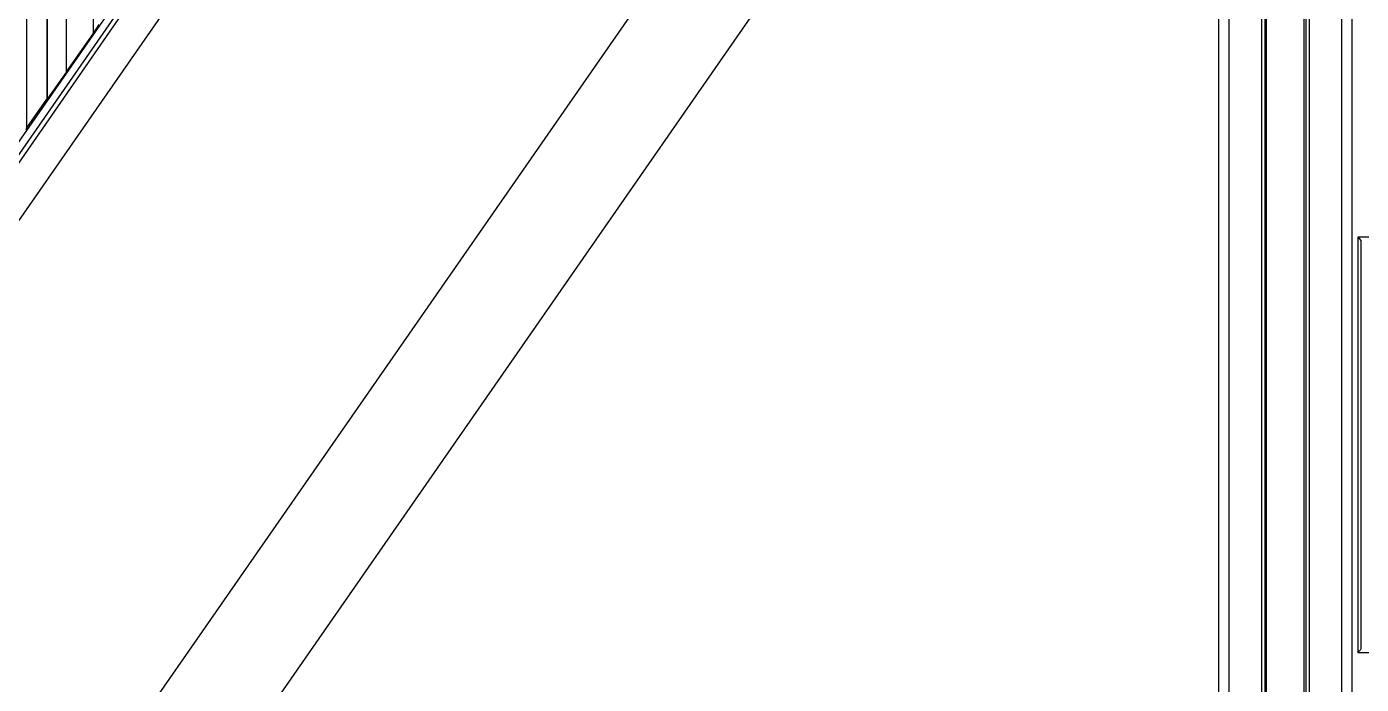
# Model space of a CAD drawing. Header units: millimetres. Extents: x 389 to 17466, y 310 to 5904.
# Drawn here: x 14527 to 14727.9, y 2797.6 to 2896.6 of the extents above; entities that cross this region are included whole.
import ezdxf

# ---------------------------------------------------------------- set-up
doc = ezdxf.new("R2010")
doc.units = ezdxf.units.MM

# ---------------------------------------------------------------- blocks, each defined once
blk = doc.blocks.new('aszfxn')
at = {"color": 7, "linetype": 'Continuous'}
for p, q in [((9514.35, 3093.42), (9514.35, 3302.95)), ((9517.35, 3302.95), (9517.35, 3097.74)), ((9524.35, 3280.29), (9524.35, 3107.58)), ((9717.32, 3271.69), (9409.6, 2828.73)), ((9507.84, 3071.78), (9646.5, 3271.38)), ((9639.42, 3271.18), (9506.86, 3080.36)), ((9507.63, 3080.24), (9640.28, 3271.18)), ((9717.42, 3245.55), (9427.79, 2828.63)), ((9559.08, 3157.52), (9506.12, 3081.29)), ((9517.4, 3145.41), (9517.4, 3097.72)), ((9520.35, 3101.83), (9520.35, 3145.41)), ((9524.35, 3107.58), (9525.26, 3108.99)), ((9520.35, 3101.83), (9524.35, 3107.58)), ((9520.35, 3101.83), (9517.4, 3097.72)), ((9514.35, 3093.42), (9517.35, 3097.74)), ((9517.4, 3097.72), (9517.35, 3097.74)), ((9514.26, 3093.15), (9514.35, 3093.42)), ((9717.9, 3076.97), (9714.78, 3076.97)), ((9714.78, 3076.97), (9714.78, 3014.42)), ((9715.28, 3076.47), (9714.96, 3076.78)), ((9715.28, 3014.92), (9715.28, 3076.47)), ((9714.78, 3014.42), (9715.2, 3014.85)), ((9714.78, 3014.42), (9717.9, 3014.42)), ((9715.2, 3014.85), (9715.18, 3014.82))]:
    blk.add_line(p, q, dxfattribs=at)
blk.add_arc((9783.96, 3146.29), 97.94, 225.0571, 225.2095, dxfattribs=at)
blk = doc.blocks.new('*U25')
blk.add_blockref('aszfxn', (-9400.35, -3069.19))
blk = doc.blocks.new('*U26')
at = {"color": 0, "linetype": 'ByBlock', "lineweight": -2, "transparency": 16777216}
blk.add_blockref('*U25', (3200, 960), dxfattribs=at)
blk = doc.blocks.new('azsfxn')
at = {"color": 30, "linetype": 'Continuous', "true_color": 0xf26722}
for p, q in [((10558.45, 1653.63), (10558.45, 3075.13)), ((10559.95, 3075.13), (10559.95, 1653.63)), ((10576.95, 1653.63), (10576.95, 3075.13)), ((10578.45, 3075.13), (10578.45, 1653.63)), ((10564.85, 3045.27), (10564.85, 1700.29)), ((10565.35, 3044.88), (10565.35, 1700.67)), ((10565.61, 1676.14), (10565.61, 3044.72)), ((10571.29, 1676.14), (10571.29, 3044.72)), ((10571.55, 3044.88), (10571.55, 1700.67)), ((10572.05, 3045.27), (10572.05, 1700.29))]:
    blk.add_line(p, q, dxfattribs=at)

msp = doc.modelspace()

# ---------------------------------------------------------------- block references
for name, p in [('*U26', (11212.979, 1897.1281)), ('azsfxn', (4148.0289, 0))]:
    msp.add_blockref(name, p)

doc.saveas('drawing.dxf')
